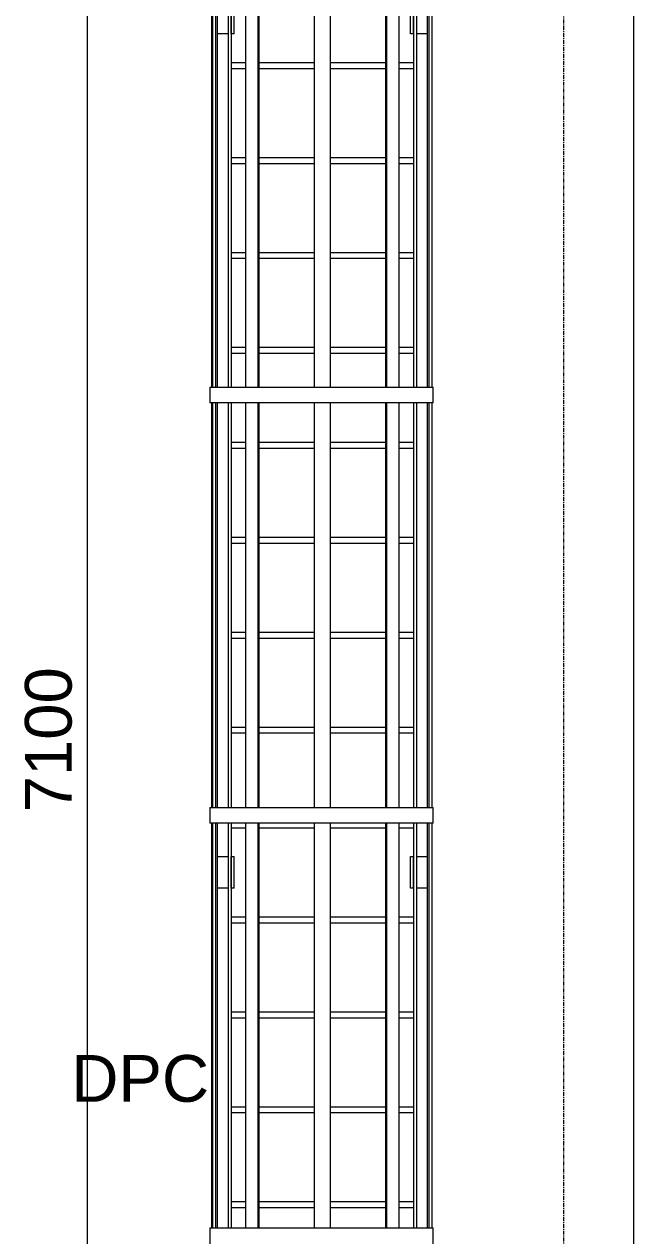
# Model space of a CAD drawing. Header units: millimetres. Extents: x -25665 to 60211, y -6376 to 13478.
# Drawn here: x 5180 to 7137, y 3610 to 7500 of the extents above; entities that cross this region are included whole.
import ezdxf

# ---------------------------------------------------------------- set-up
doc = ezdxf.new("R2010")
doc.units = ezdxf.units.MM
doc.linetypes.add('Grid Line', pattern=[22.225, 12.7, -3.175, 3.175, -3.175])
for name, color, linetype, lineweight in [('A-ANNO-DIMS', 211, 'Continuous', 9), ('A-ANNO-DIMS-100', 211, 'Continuous', 9), ('A-GENM', 13, 'Continuous', 9), ('G-ANNO-TEXT', 231, 'Continuous', 9), ('S-GRID', 1, 'Continuous', 9)]:
    doc.layers.add(name, color=color, linetype=linetype, lineweight=lineweight)
doc.styles.add('Arial_4', font='arial.ttf', dxfattribs={"height": 150})
doc.dimstyles.new('100', dxfattribs={"dimscale": 304.8, "dimtxt": 153.03891, "dimasz": 0.656168, "dimexe": 0.328084, "dimexo": 0.0625, "dimgap": 0.016404, "dimtad": 1, "dimdec": 0, "dimzin": 0, "dimdsep": 46, "dimtxsty": 'Arial_4', "dimblk1": 'OBLIQUE', "dimblk2": 'OBLIQUE', "dimsah": 1, "dimcen": 0.09, "dimdle": 0.328084, "dimazin": 0, "dimtfac": 1, "dimtdec": 4, "dimtix": 1, "dimtmove": 0, "dimatfit": 3, "dimfxl": 0.328084, "dimfxlon": 1, "dimtvp": 1, "dimtolj": 1, "dimtzin": 0, "dimarcsym": 2})

# ---------------------------------------------------------------- blocks, each defined once
blk = doc.blocks.new('Generic Models 2 - Generic Models 1-700113-Section - A')
at = {"layer": 'A-GENM'}
blk.add_line((7137.2, 300), (7137.2, 8750), dxfattribs=at)
blk = doc.blocks.new('Ladder_complete_5314 - Ladder_complete_5314-1763503-Section - A')
at = {"layer": 'A-GENM'}
for p, q in [((5782.1, 6335.1), (5782.1, 7634.2)), ((5785.7, 6335.1), (5785.7, 7634.2)), ((5794.5, 7634.2), (5794.5, 6335.1)), ((5800.8, 6335.1), (5800.8, 7634.2)), ((5834.7, 7634.2), (5834.7, 6335.1)), ((5844.2, 7634.2), (5844.2, 6335.1)), ((5891.2, 6335.1), (5891.2, 7634.2)), ((5930.1, 7634.2), (5930.1, 6335.1)), ((5934.2, 6335.1), (5934.2, 7634.2)), ((6111.8, 6335.1), (6111.8, 7634.2)), ((6162.6, 7634.2), (6162.6, 6335.1)), ((6340.2, 7634.2), (6340.2, 6335.1)), ((6344.2, 6335.1), (6344.2, 7634.2)), ((6383.2, 7634.2), (6383.2, 6335.1)), ((6430.1, 7634.2), (6430.1, 6335.1)), ((6439.7, 7634.2), (6439.7, 6335.1)), ((6473.6, 7634.2), (6473.6, 6335.1)), ((6479.8, 6335.1), (6479.8, 7634.2)), ((6488.7, 7634.2), (6488.7, 6335.1)), ((5844.2, 7469.1), (5844.2, 7570.7)), ((5853.7, 7469.1), (5853.7, 7570.7)), ((6420.6, 7469.1), (6420.6, 7570.7)), ((6430.1, 7469.1), (6430.1, 7570.7)), ((5834.7, 7469.1), (5800.8, 7469.1)), ((5853.7, 7469.1), (5844.2, 7469.1)), ((6430.1, 7469.1), (6420.6, 7469.1)), ((6473.6, 7469.1), (6439.7, 7469.1)), ((5844.2, 7377), (5891.2, 7377)), ((5844.2, 7358), (5891.2, 7358)), ((5934.2, 7377), (6111.8, 7377)), ((5934.2, 7358), (6111.8, 7358)), ((6162.6, 7377), (6340.2, 7377)), ((6162.6, 7358), (6340.2, 7358)), ((6383.2, 7377), (6430.1, 7377)), ((6383.2, 7358), (6430.1, 7358)), ((5844.2, 7072.2), (5891.2, 7072.2)), ((5844.2, 7053.2), (5891.2, 7053.2)), ((5934.2, 7072.2), (6111.8, 7072.2)), ((5934.2, 7053.2), (6111.8, 7053.2)), ((6162.6, 7072.2), (6340.2, 7072.2)), ((6162.6, 7053.2), (6340.2, 7053.2)), ((6383.2, 7072.2), (6430.1, 7072.2)), ((6383.2, 7053.2), (6430.1, 7053.2)), ((5844.2, 6767.4), (5891.2, 6767.4)), ((5844.2, 6748.4), (5891.2, 6748.4)), ((5934.2, 6767.4), (6111.8, 6767.4)), ((5934.2, 6748.4), (6111.8, 6748.4)), ((6162.6, 6767.4), (6340.2, 6767.4)), ((6162.6, 6748.4), (6340.2, 6748.4)), ((6383.2, 6767.4), (6430.1, 6767.4)), ((6383.2, 6748.4), (6430.1, 6748.4)), ((5844.2, 6462.6), (5891.2, 6462.6)), ((5934.2, 6462.6), (6111.8, 6462.6)), ((6162.6, 6462.6), (6340.2, 6462.6)), ((6383.2, 6462.6), (6430.1, 6462.6)), ((5844.2, 6443.6), (5891.2, 6443.6)), ((5934.2, 6443.6), (6111.8, 6443.6)), ((6162.6, 6443.6), (6340.2, 6443.6)), ((6383.2, 6443.6), (6430.1, 6443.6)), ((5775.7, 6335.1), (5775.7, 6284.3)), ((5775.7, 6335.1), (6493.3, 6335.1)), ((6493.3, 6284.3), (6493.3, 6335.1)), ((6493.3, 6284.3), (5775.7, 6284.3)), ((5782.1, 4985.1), (5782.1, 6284.3)), ((5785.7, 4985.1), (5785.7, 6284.3)), ((5794.5, 6284.3), (5794.5, 4985.1)), ((5800.8, 4985.1), (5800.8, 6284.3)), ((5834.7, 6284.3), (5834.7, 4985.1)), ((5844.2, 6284.3), (5844.2, 4985.1)), ((5891.2, 4985.1), (5891.2, 6284.3)), ((5930.1, 6284.3), (5930.1, 4985.1)), ((5934.2, 4985.1), (5934.2, 6284.3)), ((6111.8, 4985.1), (6111.8, 6284.3)), ((6162.6, 6284.3), (6162.6, 4985.1)), ((6340.2, 6284.3), (6340.2, 4985.1)), ((6344.2, 4985.1), (6344.2, 6284.3)), ((6383.2, 6284.3), (6383.2, 4985.1)), ((6430.1, 6284.3), (6430.1, 4985.1)), ((6439.7, 6284.3), (6439.7, 4985.1)), ((6473.6, 6284.3), (6473.6, 4985.1)), ((6479.8, 4985.1), (6479.8, 6284.3)), ((6488.7, 6284.3), (6488.7, 4985.1)), ((5844.2, 6157.8), (5891.2, 6157.8)), ((5934.2, 6157.8), (6111.8, 6157.8)), ((6162.6, 6157.8), (6340.2, 6157.8)), ((6383.2, 6157.8), (6430.1, 6157.8)), ((5844.2, 6138.8), (5891.2, 6138.8)), ((5934.2, 6138.8), (6111.8, 6138.8)), ((6162.6, 6138.8), (6340.2, 6138.8)), ((6383.2, 6138.8), (6430.1, 6138.8)), ((5844.2, 5853), (5891.2, 5853)), ((5934.2, 5853), (6111.8, 5853)), ((6162.6, 5853), (6340.2, 5853)), ((6383.2, 5853), (6430.1, 5853)), ((5844.2, 5834), (5891.2, 5834)), ((5934.2, 5834), (6111.8, 5834)), ((6162.6, 5834), (6340.2, 5834)), ((6383.2, 5834), (6430.1, 5834)), ((5844.2, 5548.2), (5891.2, 5548.2)), ((5844.2, 5529.2), (5891.2, 5529.2)), ((5934.2, 5548.2), (6111.8, 5548.2)), ((5934.2, 5529.2), (6111.8, 5529.2)), ((6162.6, 5548.2), (6340.2, 5548.2)), ((6162.6, 5529.2), (6340.2, 5529.2)), ((6383.2, 5548.2), (6430.1, 5548.2)), ((6383.2, 5529.2), (6430.1, 5529.2)), ((5844.2, 5243.4), (5891.2, 5243.4)), ((5844.2, 5224.4), (5891.2, 5224.4)), ((5934.2, 5243.4), (6111.8, 5243.4)), ((5934.2, 5224.4), (6111.8, 5224.4)), ((6162.6, 5243.4), (6340.2, 5243.4)), ((6162.6, 5224.4), (6340.2, 5224.4)), ((6383.2, 5243.4), (6430.1, 5243.4)), ((6383.2, 5224.4), (6430.1, 5224.4)), ((5775.7, 4985.1), (5775.7, 4934.3)), ((5775.7, 4985.1), (6493.3, 4985.1)), ((6493.3, 4934.3), (6493.3, 4985.1)), ((6493.3, 4934.3), (5775.7, 4934.3)), ((5782.1, 3635.2), (5782.1, 4934.3)), ((5785.7, 3635.2), (5785.7, 4934.3)), ((5794.5, 4934.3), (5794.5, 3635.2)), ((5800.8, 3635.2), (5800.8, 4934.3)), ((5834.7, 4934.3), (5834.7, 3635.2)), ((5844.2, 4934.3), (5844.2, 3635.2)), ((5844.2, 4919.6), (5891.2, 4919.6)), ((5891.2, 3635.2), (5891.2, 4934.3)), ((5930.1, 4934.3), (5930.1, 3635.2)), ((5934.2, 3635.2), (5934.2, 4934.3)), ((5934.2, 4919.6), (6111.8, 4919.6)), ((6111.8, 3635.2), (6111.8, 4934.3)), ((6162.6, 4934.3), (6162.6, 3635.2)), ((6162.6, 4919.6), (6340.2, 4919.6)), ((6340.2, 4934.3), (6340.2, 3635.2)), ((6344.2, 3635.2), (6344.2, 4934.3)), ((6383.2, 4934.3), (6383.2, 3635.2)), ((6383.2, 4919.6), (6430.1, 4919.6)), ((6430.1, 4934.3), (6430.1, 3635.2)), ((6439.7, 4934.3), (6439.7, 3635.2)), ((6473.6, 4934.3), (6473.6, 3635.2)), ((6479.8, 3635.2), (6479.8, 4934.3)), ((6488.7, 4934.3), (6488.7, 3635.2)), ((5800.8, 4827.5), (5834.7, 4827.5)), ((5844.2, 4827.5), (5853.7, 4827.5)), ((5844.2, 4725.9), (5844.2, 4827.5)), ((5853.7, 4725.9), (5853.7, 4827.5)), ((6420.6, 4827.5), (6430.1, 4827.5)), ((6420.6, 4725.9), (6420.6, 4827.5)), ((6430.1, 4725.9), (6430.1, 4827.5)), ((6439.7, 4827.5), (6473.6, 4827.5)), ((5834.7, 4725.9), (5800.8, 4725.9)), ((5853.7, 4725.9), (5844.2, 4725.9)), ((6430.1, 4725.9), (6420.6, 4725.9)), ((6473.6, 4725.9), (6439.7, 4725.9)), ((5844.2, 4633.8), (5891.2, 4633.8)), ((5934.2, 4633.8), (6111.8, 4633.8)), ((6162.6, 4633.8), (6340.2, 4633.8)), ((6383.2, 4633.8), (6430.1, 4633.8)), ((5844.2, 4614.8), (5891.2, 4614.8)), ((5934.2, 4614.8), (6111.8, 4614.8)), ((6162.6, 4614.8), (6340.2, 4614.8)), ((6383.2, 4614.8), (6430.1, 4614.8)), ((5844.2, 4329), (5891.2, 4329)), ((5934.2, 4329), (6111.8, 4329)), ((6162.6, 4329), (6340.2, 4329)), ((6383.2, 4329), (6430.1, 4329)), ((5844.2, 4310), (5891.2, 4310)), ((5934.2, 4310), (6111.8, 4310)), ((6162.6, 4310), (6340.2, 4310)), ((6383.2, 4310), (6430.1, 4310)), ((5844.2, 4024.2), (5891.2, 4024.2)), ((5934.2, 4024.2), (6111.8, 4024.2)), ((6162.6, 4024.2), (6340.2, 4024.2)), ((6383.2, 4024.2), (6430.1, 4024.2)), ((5844.2, 4005.2), (5891.2, 4005.2)), ((5934.2, 4005.2), (6111.8, 4005.2)), ((6162.6, 4005.2), (6340.2, 4005.2)), ((6383.2, 4005.2), (6430.1, 4005.2)), ((5844.2, 3719.4), (5891.2, 3719.4)), ((5844.2, 3700.4), (5891.2, 3700.4)), ((5934.2, 3719.4), (6111.8, 3719.4)), ((5934.2, 3700.4), (6111.8, 3700.4)), ((6162.6, 3719.4), (6340.2, 3719.4)), ((6162.6, 3700.4), (6340.2, 3700.4)), ((6383.2, 3719.4), (6430.1, 3719.4)), ((6383.2, 3700.4), (6430.1, 3700.4)), ((5775.7, 3635.2), (5775.7, 3584.4)), ((5775.7, 3635.2), (6493.3, 3635.2)), ((6493.3, 3584.4), (6493.3, 3635.2))]:
    blk.add_line(p, q, dxfattribs=at)
blk = doc.blocks.new('DIMBLOCK27-Section - A')
at = {"layer": 'A-ANNO-DIMS-100', "transparency": 16777216}
for p, q in [((5382, 8750), (5282, 8850)), ((5382, 8850), (5382, 1650)), ((5482, 8750), (5282, 8750)), ((5382, 8750), (5482, 8650)), ((5382, 8750), (5482, 8750)), ((5382, 1650), (5282, 1750)), ((5282, 1650), (5482, 1650)), ((5382, 1650), (5282, 1650)), ((5382, 1650), (5482, 1550))]:
    blk.add_line(p, q, dxfattribs=at)
at = {"layer": 'A-ANNO-DIMS-100', "color": 0, "transparency": 16777216, "insert": (5182.2, 4969.3), "char_height": 150, "width": 553.765, "attachment_point": 1, "rotation": 90, "line_spacing_factor": 0.941778, "style": 'Arial_4'}
blk.add_mtext('7100', dxfattribs=at)
blk = doc.blocks.new('_Oblique')
at = {"color": 0, "linetype": 'ByBlock', "lineweight": -2}
blk.add_line((-0.5, -0.5), (0.5, 0.5), dxfattribs=at)

msp = doc.modelspace()

# ---------------------------------------------------------------- linework, layer by layer
at = {"layer": 'S-GRID', "linetype": 'Grid Line'}
msp.add_line((6912.2, -653.8), (6912.2, 11854.4), dxfattribs=at)

# ---------------------------------------------------------------- block references
at = {"layer": 'A-GENM'}
for name in ['Ladder_complete_5314 - Ladder_complete_5314-1763503-Section - A', 'Generic Models 2 - Generic Models 1-700113-Section - A']:
    msp.add_blockref(name, (0, 0), dxfattribs=at)

# ---------------------------------------------------------------- texts
at = {"layer": 'G-ANNO-TEXT', "color": 7, "insert": (5331.1, 4190), "char_height": 150, "width": 537.131, "attachment_point": 1, "style": 'Arial_4'}
msp.add_mtext('DPC', dxfattribs=at)

# ---------------------------------------------------------------- dimensions: what is measured, and where the dimension line sits
at = {"layer": 'A-ANNO-DIMS'}
dim = msp.add_linear_dim(base=(5382, 1650), p1=(5482, 8750), p2=(5282, 1650), angle=90, dimstyle='100', override={"dimpost": '<>', "dimfxl": 7102.816343}, dxfattribs=at)
dim.commit()
dim.dimension.update_dxf_attribs({"geometry": 'DIMBLOCK27-Section - A', "text_midpoint": (5300.4, 5200)})

doc.saveas('drawing.dxf')
